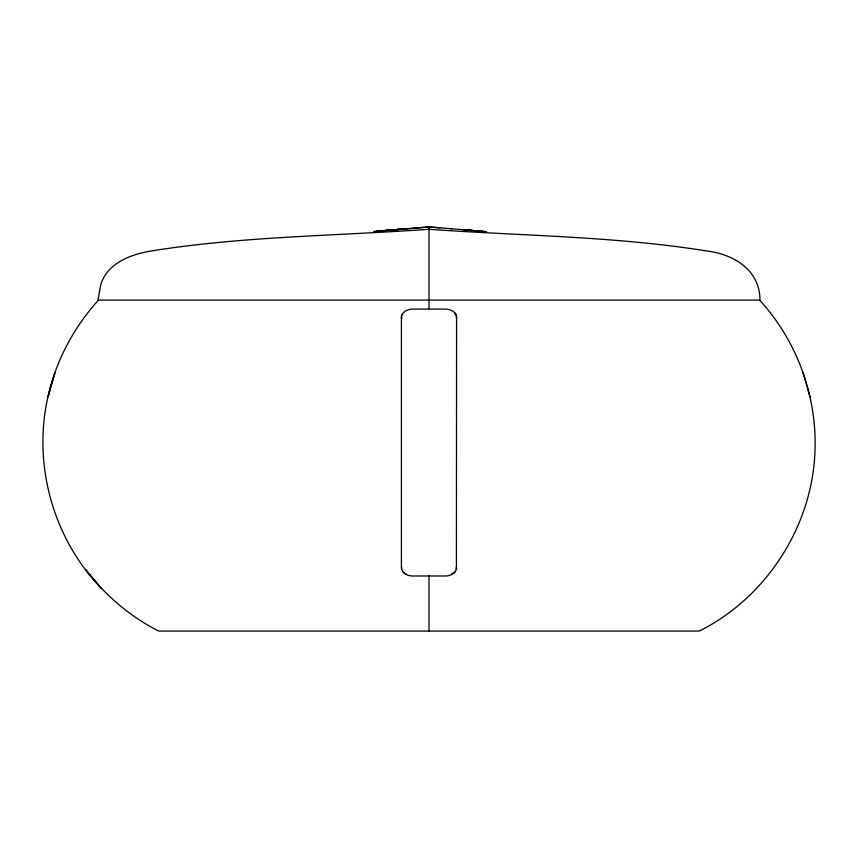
<?xml version="1.0" encoding="UTF-8"?>
<svg xmlns="http://www.w3.org/2000/svg" width="858" height="858" viewBox="0 0 858 858"><rect width="100%" height="100%" fill="white"/><g stroke="black" fill="none" stroke-linecap="round" stroke-linejoin="round"><path stroke-width="1.29" d="M456.402 569.304L456.585 317.117C456.134 311.872 450.332 309.009 445.549 309.094L412.451 309.094C407.679 309.03 401.823 311.829 401.415 317.117L401.415 567.942C401.834 573.198 407.711 575.997 412.451 575.997L445.549 575.997C450.547 576.126 457.496 572.447 456.402 566.634M456.402 318.5L456.585 317.117M401.598 566.634L401.598 569.304M456.402 569.251L456.585 567.942M51.137 384.802L54.869 372.994L48.123 396.846C55.791 360.746 73.842 327.424 98.477 300.086M51.094 384.856C30.148 455.416 50.257 535.767 101.555 588.491L85.886 569.851C105.148 595.463 130.126 616.537 158.709 631.059L699.291 631.059C768.049 596.75 814.574 522.694 815.1 445.806C815.84 392.471 795.698 339.35 759.523 300.086M401.598 315.723L402.198 314.328M451.973 228.775L429 226.952L396.375 229.654L429 226.952L439.875 227.778M380.662 230.952L404.794 228.904M394.519 229.762L405.984 228.775M378.314 231.102L403.614 229.054M375.976 231.274L389.221 230.223M373.648 231.446L387.473 230.394M470.484 230.394L486.54 231.617M484.32 231.446L466.988 230.051M479.654 231.102L450.74 228.678M463.438 229.762L477.305 230.952M406.413 574.581L403.217 572.2M455.802 314.328L454.783 312.934L456.402 315.862L455.802 314.307M803.152 372.951L809.995 396.9M429 226.952L429 308.666M429 575.396L429 631.059M99.667 290.637L98.037 300.086L759.963 300.086C760.006 270.12 733.762 254.172 706.778 250.986C614.982 236.197 521.578 235.918 429 229.268C336.422 235.918 243.018 236.197 151.222 250.986C129.075 254.494 102.563 265.165 99.667 290.637M454.783 572.082L451.587 574.506L454.783 572.082M401.598 318.5L401.415 317.117L401.598 318.522"/></g></svg>
